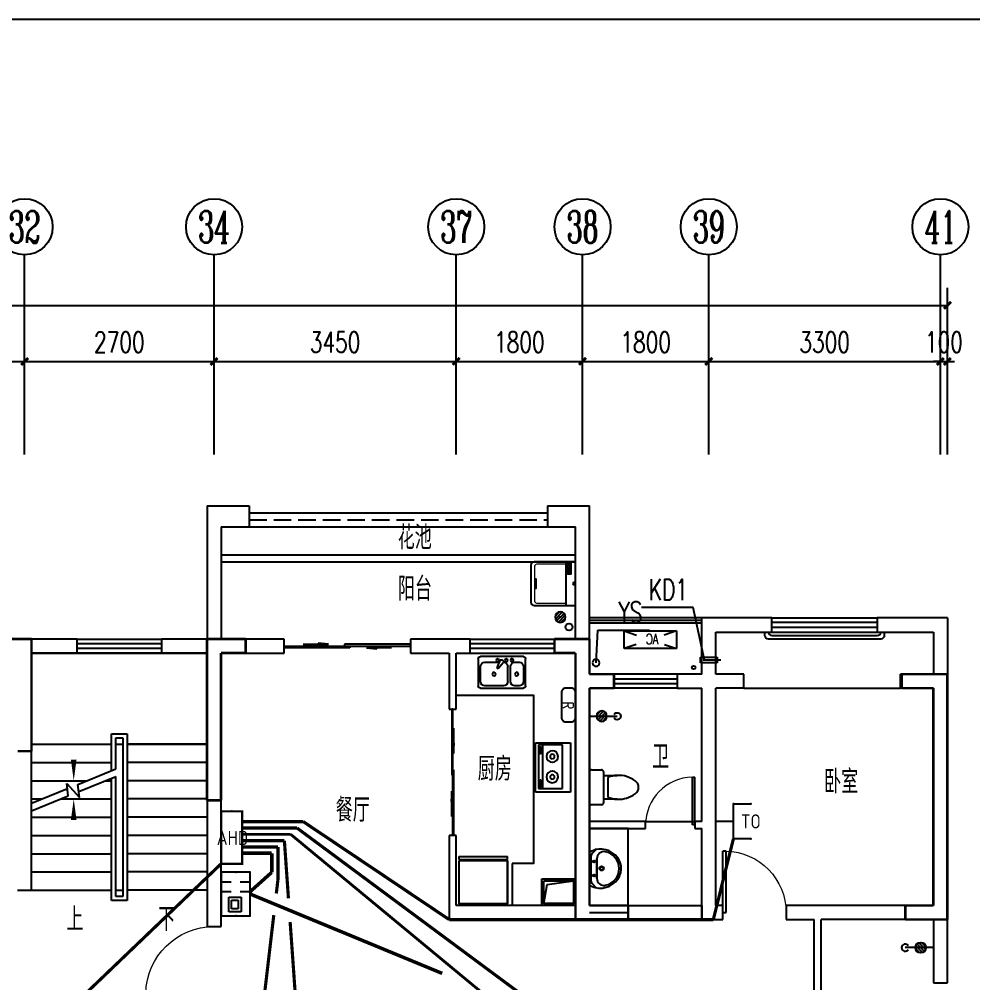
# Model space of a CAD drawing. Extents: x -993182 to -819982, y 169304 to 600104.
# Drawn here: x -850575 to -836988, y 314068 to 327804 of the extents above; entities that cross this region are included whole.
import ezdxf
from ezdxf.enums import TextEntityAlignment as Align

# ---------------------------------------------------------------- set-up
doc = ezdxf.new("R2010")
doc.units = 0
doc.header["$LTSCALE"] = 1000
doc.header["$MEASUREMENT"] = 0
doc.linetypes.add('DASH', pattern=[0.35, 0.25, -0.1])
for name, color, linetype in [('AXIS', 3, 'Continuous'), ('AXIS_TEXT', 7, 'Continuous'), ('DIM_LEAD', 3, 'Continuous'), ('DIM_SYMB', 3, 'Continuous'), ('EQUIP-安防', 3, 'Continuous'), ('EQUIP-通讯', 3, 'Continuous'), ('kan', 146, 'Continuous'), ('KTIAO', 124, 'Continuous'), ('PUB_TEXT', 7, 'Continuous'), ('STAIR', 2, 'Continuous'), ('VPIPE-污水', 2, 'Continuous'), ('WALL', 4, 'Continuous'), ('WINDOW', 2, 'Continuous'), ('WIRE-信号', 4, 'TG_S'), ('WIRE-综合布线', 5, 'TG_GCS'), ('WIRE-网络', 6, 'TG_TD'), ('WIRE-通讯', 4, 'TG_TP'), ('冷凝水管', 6, 'Continuous'), ('家具', 187, 'Continuous'), ('栏杆', 169, 'Continuous'), ('空调、空调洞', 66, 'Continuous'), ('表格', 157, 'Continuous'), ('面层', 215, 'Continuous')]:
    doc.layers.add(name, color=color, linetype=linetype)
doc.layers.add('RENDERING', color=125, linetype='Continuous', lineweight=13)
doc.layers.add('洁、厨具', color=8, linetype='Continuous', lineweight=9)
doc.styles.add('_ROMANC', font='romanc__.ttf', dxfattribs={"width": 0.700005})
doc.styles.add('_SIMPLEX', font='SIMPLEX.shx', dxfattribs={"width": 0.75})
doc.styles.add('_TCH_AXIS', font='COMPLEX', dxfattribs={"bigfont": 'GBCBIG'})
doc.styles.add('_TCH_DIM', font='SIMPLEX', dxfattribs={"bigfont": 'GBCBIG'})
doc.styles.add('_TCH_DIM_T3', font='SIMPLEX', dxfattribs={"width": 0.705882, "bigfont": 'GBCBIG'})
doc.styles.add('_TEL_ATTDEF', font='GBENOR', dxfattribs={"width": 0.8, "height": 3, "bigfont": 'GBCBIG'})
doc.styles.add('_TEL_DIM', font='ICED', dxfattribs={"width": 0.8, "height": 3.5, "bigfont": 'BZHZ'})
doc.styles.add('COMPLEX', font='COMPLEX')
doc.styles.add('DIM_FONT', font='simplex_.ttf', dxfattribs={"width": 0.7, "bigfont": 'GBCBIG'})
doc.styles.get("Standard").update_dxf_attribs({"font": 'gbenor.shx', "bigfont": 'gbcbig.shx'})
doc.styles.add('TG_LINETYPE', font='ICED', dxfattribs={"width": 0.8, "height": 2, "bigfont": 'BZHZ'})
doc.linetypes.add('TG_GCS', pattern='A,1,-0.6,["GCS",TG_LINETYPE,S=0.1,R=0,X=-0.52,Y=-0.1],0', length=1.6)
doc.linetypes.add('TG_S', pattern='A,1,-0.3,["S",TG_LINETYPE,S=0.1,R=0,X=-0.23,Y=-0.1],0', length=1.3)
doc.linetypes.add('TG_TD', pattern='A,1,-0.45,["TD",TG_LINETYPE,S=0.1,R=0,X=-0.38,Y=-0.1],0', length=1.45)
doc.linetypes.add('TG_TD+TV', pattern='A,1,-0.9,["TD+TV",TG_LINETYPE,S=0.1,R=0,X=-0.82,Y=-0.1],0', length=1.9)
doc.linetypes.add('TG_TP', pattern='A,1,-0.45,["TP",TG_LINETYPE,S=0.1,R=0,X=-0.38,Y=-0.1],0', length=1.45)
doc.linetypes.add('TG_WS', pattern='A,1,-0.45,["WS",TG_LINETYPE,S=0.1,R=0,X=-0.38,Y=-0.1],0', length=1.45)
doc.dimstyles.new('_TCH_ARCH&&100', dxfattribs={"dimtxt": 297.5, "dimasz": 100, "dimexe": 250, "dimexo": 300, "dimgap": 126.25, "dimtad": 1, "dimdec": 0, "dimzin": 0, "dimdsep": 46, "dimtxsty": '_TCH_DIM_T3', "dimblk": 'ARCHTICK', "dimcen": 0.09, "dimclrt": 7, "dimazin": 2, "dimtfac": 1, "dimtdec": 0, "dimtix": 1, "dimtmove": 2, "dimatfit": 3, "dimfxl": 0, "dimtolj": 1, "dimtzin": 0, "dimarcsym": 0})

# ---------------------------------------------------------------- blocks, each defined once
blk = doc.blocks.new('ASDGFSDFGGDF')
at = {"layer": '家具'}
for p, q in [((695, -609), (695, 0)), ((695, -609), (695, 0)), ((0, -670), (0, -629)), ((0, -629), (28, -629)), ((0, -670), (695, -670)), ((28, -629), (28, -609)), ((695, -609), (666, -609)), ((666, -609), (666, -629)), ((666, -629), (695, -629)), ((695, -629), (695, -670))]:
    blk.add_line(p, q, dxfattribs=at)
for points in [[(0, -609), (0, 0), (695, 0), (695, -609)], [(666, -609), (28, -609), (28, -629), (666, -629)]]:
    blk.add_lwpolyline(points, close=True, dxfattribs=at)
blk = doc.blocks.new('sdfdsfgf')
at = {"layer": '家具'}
for points in [[(1414289, 21341), (1413809, 21341), (1413809, 20961), (1414289, 20961), (1414289, 21341)], [(1414259, 20991), (1414211, 21259), (1413839, 21311)]]:
    blk.add_lwpolyline(points, dxfattribs=at)
blk.add_lwpolyline([(1414259, 21311), (1413839, 21311), (1413839, 20991), (1414259, 20991)], close=True, dxfattribs=at)
blk = doc.blocks.new('A$C685A49D5')
at = {"layer": '家具'}
for p, q in [((0, 31), (0, 419)), ((31, 450), (644, 450)), ((675, 419), (675, 31)), ((31, 307), (31, 92)), ((153, 368), (92, 368)), ((215, 92), (215, 307)), ((256, 307), (256, 92)), ((390, 277), (320, 363)), ((340, 402), (325, 393)), ((369, 391), (408, 287)), ((583, 368), (377, 368)), ((408, 287), (390, 277)), ((644, 92), (644, 307)), ((644, 0), (31, 0)), ((92, 31), (153, 31)), ((317, 31), (583, 31))]:
    blk.add_line(p, q, dxfattribs=at)
for centre, radius in [((194, 399), 20.5), ((276, 399), 20.5), ((399, 399), 20.5), ((128, 199), 25.6), ((450, 199), 25.6)]:
    blk.add_circle(centre, radius, dxfattribs=at)
for centre, radius, start, end in [((31, 419), 30.7, 90, 180), ((644, 419), 30.7, 0, 90), ((92, 307), 61.4, 90, 180), ((153, 307), 61.4, 0, 90), ((317, 307), 61.4, 90, 180), ((335, 376), 20.5, 120, 219.4623), ((350, 384), 20.5, 20.5377, 120), ((583, 307), 61.4, 0, 90), ((31, 31), 30.7, 180, 270), ((92, 92), 61.4, 180, 270), ((153, 92), 61.4, 270, 0), ((317, 92), 61.4, 180, 270), ((583, 92), 61.4, 270, 0), ((644, 31), 30.7, 270, 0)]:
    blk.add_arc(centre, radius, start, end, dxfattribs=at)
at = {"layer": '家具', "style": 'DIM_FONT', "width": 0.8, "flags": 9}
for tag in ['YSIZE', 'XSIZE']:
    blk.add_attdef(tag, (338, 450), '', height=0.5, rotation=270, dxfattribs=at)
blk = doc.blocks.new('$plan$00001601')
at = {"layer": '家具'}
for p, q in [((-350, 16), (350, 16)), ((-350, -484), (-350, 16)), ((350, 16), (350, -484)), ((-323, -98), (-323, -440)), ((299, -98), (-323, -98)), ((299, -440), (299, -98)), ((-323, -384), (299, -384)), ((-291, -407), (-291, -418)), ((-199, -408), (-199, -418)), ((182, -407), (182, -418)), ((274, -408), (274, -418)), ((350, -484), (-350, -484)), ((-323, -440), (299, -440)), ((-216, -416), (-280, -416)), ((-280, -416), (-280, -433)), ((-280, -433), (-216, -433)), ((-216, -433), (-216, -416)), ((193, -416), (193, -433)), ((257, -416), (193, -416)), ((193, -433), (257, -433)), ((257, -433), (257, -416))]:
    blk.add_line(p, q, dxfattribs=at)
for points in [[(-199, -408, 0.259034), (-201, -404, 0.076276), (-213, -399, 0.036515), (-226, -397, 0.026615), (-245, -396, 0.026615), (-264, -397, 0.036515), (-277, -399, 0.076276), (-289, -404, 0.259034), (-291, -408, 0.078462), (-291, -409, 0.056762)], [(-199, -418, 0.259034), (-201, -415, 0.076276), (-213, -410, 0.036515), (-226, -407, 0.026615), (-245, -406, 0.026615), (-264, -407, 0.036515), (-277, -410, 0.076276), (-289, -415, 0.259034), (-291, -418, 0.259034), (-289, -422, 0.056762), (-280, -426, 0.036515)], [(274, -408, 0.259034), (272, -404, 0.076276), (260, -399, 0.036515), (247, -397, 0.026615), (228, -396, 0.026615), (209, -397, 0.036515), (196, -399, 0.076276), (184, -404, 0.259034), (182, -408, 0.078462), (182, -409, 0.056762)], [(274, -418, 0.259034), (272, -415, 0.076276), (260, -410, 0.036515), (247, -407, 0.026615), (228, -406, 0.026615), (209, -407, 0.036515), (196, -410, 0.076276), (184, -415, 0.259034), (182, -418, 0.259034), (184, -422, 0.056762), (193, -426, 0.036515)], [(-216, -427, 0.008736), (-213, -427, 0.076276), (-201, -422, 0.259034), (-199, -418, 0.259034)], [(257, -427, 0.008736), (260, -427, 0.076276), (272, -422, 0.259034), (274, -418, 0.259034)]]:
    blk.add_lwpolyline(points, format="xyb", dxfattribs=at)
for centre, radius, start, end in [((-158, -243), 82.5, 0.964, 0), ((-158, -243), 31.6, 0.6532, 0), ((134, -243), 82.5, 180, 179.036), ((134, -243), 31.6, 180, 179.3468)]:
    blk.add_arc(centre, radius, start, end, dxfattribs=at)
blk = doc.blocks.new('A$C3451006C')
blk.add_lwpolyline([(-50, 330), (-50, -30, 0.414214), (10, -90), (90, -90, 0.414214), (150, -30), (150, 330, 0.414214), (90, 390), (10, 390, 0.414214)], format="xyb", close=True)
at = {"style": '_SIMPLEX', "width": 0.8}
blk.add_text('R', height=150, rotation=270, dxfattribs=at).set_placement((-32, 144), align=Align.CENTER)
blk = doc.blocks.new('90304092557924')
at = {"layer": 'KTIAO'}
for p, q in [((-375, 125), (-198, 66)), ((-375, 125), (-375, -125)), ((375, 125), (-375, 125)), ((375, 125), (198, 66)), ((375, -125), (375, 125)), ((-203, -68), (-375, -125)), ((-375, -125), (375, -125)), ((200, -67), (375, -125))]:
    blk.add_line(p, q, dxfattribs=at)
at = {"layer": 'KTIAO', "style": '_ROMANC', "width": 0.7}
blk.add_text('AC', height=148.6, dxfattribs=at).set_placement((-113, -66))
at = {"layer": 'KTIAO', "style": 'DIM_FONT', "oblique": 0, "width": 0.6, "flags": 9}
for tag in ['XSIZE', 'YSIZE']:
    blk.add_attdef(tag, (-375, -125), '', height=0.5, dxfattribs=at)
blk = doc.blocks.new('M_E6')
for p, q in [((-240, 0), (-270, -79)), ((240, 0), (-240, 0)), ((-237, 0), (239, 0)), ((240, 0), (270, -79)), ((-213, -36), (-271, -91)), ((-179, -23), (181, -23)), ((141, -105), (-141, -105)), ((-141, -105), (141, -105)), ((217, -37), (274, -95))]:
    blk.add_line(p, q)
for centre, radius in [((-99, -65), 16.3), ((101, -65), 16.3), ((2, -172), 31.6), ((2, -172), 23)]:
    blk.add_circle(centre, radius)
for centre, radius, start, end in [((28, -152), 307, 166.1751, 244.7296), ((-141, -205), 100, 90, 190.5602), ((-179, -73), 50, 90, 133.181), ((-28, -152), 307, 297.0639, 13.8249), ((141, -205), 100, 349.4398, 90), ((181, -73), 50, 44.5607, 90), ((0, -179), 243, 190.5602, 349.4398), ((0, -201), 250, 245.8071, 296.4628), ((28, -152), 307, 266.589, 266.5936)]:
    blk.add_arc(centre, radius, start, end)
at = {"width": 0.8, "flags": 9}
for tag in ['XSIZE', 'YSIZE']:
    blk.add_attdef(tag, (0, 0), '', height=0.5, dxfattribs=at)
blk = doc.blocks.new('1')
for p, q in [((-550, -239), (-550, 201)), ((-520, 231), (-380, 231)), ((-350, 201), (-350, 151)), ((-350, 151), (-350, -189)), ((-350, 151), (-154, 151)), ((-289, 121), (-289, -159)), ((-380, -269), (-520, -269)), ((-154, -189), (-350, -189)), ((-350, -189), (-350, -239))]:
    blk.add_line(p, q)
for centre, radius, start, end in [((-520, 201), 30, 90, 180), ((-380, 201), 30, 360, 90), ((-137, -247), 398, 92.544, 112.5495), ((-137, -247), 398, 53.3619, 92.544), ((40, -19), 110, 303.4509, 56.5491), ((-137, 208), 398, 267.456, 306.6381), ((-520, -239), 30, 180, 270), ((-380, -239), 30, 270, 360), ((-137, 208), 398, 247.4505, 267.456)]:
    blk.add_arc(centre, radius, start, end)
blk = doc.blocks.new('$plan$00001623')
at = {"layer": '家具', "linetype": 'Continuous'}
blk.add_line((-341, -145), (342, -145), dxfattribs=at)
at = {"layer": '家具'}
blk.add_lwpolyline([(295, -706), (-295, -706, -0.414214), (-345, -656), (-345, 0), (345, 0), (345, -656, -0.414214)], format="xyb", close=True, dxfattribs=at)
at = {"layer": '家具', "lineweight": 13}
blk.add_lwpolyline([(307, -145), (307, -611, -0.414214), (267, -651), (-267, -651, -0.414214), (-307, -611), (-307, -145)], format="xyb", dxfattribs=at)
at = {"layer": '家具'}
for points in [[(323, -72), (152, -72), (152, -120), (323, -120)], [(163, -86), (177, -86), (177, -99), (163, -99)], [(189, -86), (202, -86), (202, -99), (189, -99)], [(213, -86), (227, -86), (227, -99), (213, -99)], [(239, -86), (253, -86), (253, -99), (239, -99)], [(281, -110), (309, -110), (309, -80), (281, -80)]]:
    blk.add_lwpolyline(points, close=True, dxfattribs=at)
blk.add_lwpolyline([(-71, -651), (-71, -623), (0, -623), (71, -623), (71, -651)], dxfattribs=at)
blk.add_circle((0, -25), 16, dxfattribs=at)
blk = doc.blocks.new('$lvtry$00000168')
at = {"color": 0}
blk.add_line((0, 0), (0, -395), dxfattribs=at)
blk.add_arc((0, -395), 50, 121.0332, 58.9668, dxfattribs=at)
for p in [(0, 0), (0, -223)]:
    blk.add_point(p, dxfattribs=at)
blk = doc.blocks.new('$lvtry$00000171')
for p, q in [((-74, 11), (-11, 74)), ((-70, -27), (27, 70)), ((-53, -53), (53, 53)), ((-27, -70), (70, 27)), ((11, -74), (74, -11))]:
    blk.add_line(p, q)
blk.add_circle((0, 0), 75)
blk.add_point((0, 0))
blk = doc.blocks.new('A$C6BE329BC')
at = {"layer": '家具'}
blk.add_blockref('$lvtry$00000168', (75, 445), dxfattribs=at)
at = {"layer": '家具', "rotation": 180}
blk.add_blockref('$lvtry$00000171', (75, 271), dxfattribs=at)
blk = doc.blocks.new('TRHH')
at = {"color": 6}
for centre in [(-249202, -461390), (-233616, -461390), (-252617, -471151), (-230201, -471151), (-244307, -473179), (-238511, -473179)]:
    blk.add_circle(centre, 50, dxfattribs=at)
blk = doc.blocks.new('q4')
at = {"color": 3, "const_width": 35}
for points in [[(-494460, -491095), (-492260, -491095)], [(-492260, -492695), (-492260, -491095)], [(-489760, -493395), (-489760, -491095)], [(-489760, -491095), (-489210, -491095)], [(-489210, -491095), (-489210, -491295)], [(-484810, -491095), (-484310, -491095)], [(-484810, -491295), (-484810, -491095)], [(-484310, -491595), (-484310, -491095)], [(-489560, -493395), (-489560, -491295)], [(-489560, -491295), (-489210, -491295)], [(-484810, -491295), (-484510, -491295)], [(-484510, -491795), (-484510, -491295)], [(-484310, -491595), (-483960, -491595)], [(-483960, -491595), (-483960, -491795)], [(-479860, -491595), (-479210, -491595)], [(-479860, -491795), (-479860, -491595)], [(-479210, -495095), (-479210, -491595)], [(-484510, -495095), (-484510, -491795)], [(-484310, -494895), (-484310, -491795)], [(-484310, -491795), (-483960, -491795)], [(-479860, -491795), (-479410, -491795)], [(-479410, -494895), (-479410, -491795)], [(-492260, -492695), (-492460, -492695)], [(-489560, -493395), (-489760, -493395)], [(-484310, -494895), (-483760, -494895)], [(-483760, -494895), (-483760, -495095)], [(-479810, -494895), (-479410, -494895)], [(-479810, -495095), (-479810, -494895)], [(-484510, -495095), (-483760, -495095)], [(-479810, -495095), (-479210, -495095)]]:
    blk.add_lwpolyline(points, dxfattribs=at)
blk = doc.blocks.new('A$C06D6341B')
at = {"layer": '空调、空调洞', "linetype": 'DASH'}
for p, q in [((80, 290), (0, 290)), ((0, 290), (0, 50)), ((40, 0), (40, 340)), ((80, 50), (80, 290)), ((0, 50), (80, 50))]:
    blk.add_line(p, q, dxfattribs=at)
blk = doc.blocks.new('kt')
at = {"layer": 'DIM_LEAD'}
for p, q in [((-393367, -787455), (-394104, -787455)), ((-393207, -788204), (-393367, -787455)), ((-393207, -788204), (-393367, -787455)), ((-393207, -788204), (-393367, -787455)), ((-393207, -788204), (-393367, -787455)), ((-393207, -788204), (-393367, -787455))]:
    blk.add_line(p, q, dxfattribs=at)
at = {"layer": 'VPIPE-污水'}
blk.add_circle((-395136, -787733, -76424), 50, dxfattribs=at)
at = {"layer": '冷凝水管'}
blk.add_circle((-393360, -788311, -76424), 25, dxfattribs=at)
at = {"layer": '家具', "yscale": -1, "rotation": 90.00000000000001}
blk.add_blockref('$lvtry$00000171', (-395260, -787592, -76424), dxfattribs=at)
at = {"layer": '空调、空调洞', "xscale": -1, "rotation": 90}
blk.add_blockref('A$C06D6341B', (-392974, -788164, -76424), dxfattribs=at)
at = {"layer": 'DIM_LEAD', "color": 7, "style": '_TCH_DIM', "width": 0.705882}
blk.add_text('KD1', height=297.5, dxfattribs=at).set_placement((-393999, -787350))
blk = doc.blocks.new('trh')
at = {"layer": 'DIM_LEAD'}
for p, q in [((-203516, -461390), (-203492, -460925)), ((-203492, -460925), (-202753, -460925))]:
    blk.add_line(p, q, dxfattribs=at)
at = {"layer": 'DIM_LEAD', "color": 7, "style": '_TCH_DIM', "width": 0.705882}
blk.add_text('YS', height=297.5, dxfattribs=at).set_placement((-203198, -460820))
blk = doc.blocks.new('$DorLib2D$00000131')
at = {"color": 0, "linetype": 'Continuous'}
for p, q in [((0.15, 0.125), (0.2319, 0.1973)), ((0.2319, 0.1973), (0.2319, 0.125)), ((-0.5, 0.125), (-0.5, 0)), ((0.0192, 0.125), (-0.5, 0.125)), ((0.0192, 0), (0.0192, 0.125)), ((0.35, 0.125), (0.15, 0.125)), ((-0.5, 0), (0.0192, 0)), ((-0.024, 0), (0.5, 0)), ((-0.024, -0.125), (-0.024, 0)), ((0.5, 0), (0.5, -0.125)), ((-0.35, -0.125), (-0.15, -0.125)), ((-0.2319, -0.1973), (-0.2319, -0.125)), ((-0.15, -0.125), (-0.2319, -0.1973)), ((0.5, -0.125), (-0.024, -0.125))]:
    blk.add_line(p, q, dxfattribs=at)
blk = doc.blocks.new('$WINLIB2D$00000001')
at = {"color": 0}
for points in [[(-0.5, 0.5), (-0.5, -0.5)], [(-0.5, 0.5), (0.5, 0.5)], [(0.5, -0.5), (0.5, 0.5)], [(0.5, 0.1667), (-0.5, 0.1667)], [(0.5, -0.1667), (-0.5, -0.1667)], [(-0.5, -0.5), (0.5, -0.5)]]:
    blk.add_lwpolyline(points, dxfattribs=at)
blk = doc.blocks.new('$DorLib2D$00000001')
for p, q in [((0.45, 0.975), (0.5, 0.975)), ((0.45, 0), (0.45, 0.975)), ((0.5, 0), (0.5, 0.975)), ((0.5, 0), (0.45, 0))]:
    blk.add_line(p, q)
at = {"lineweight": 13}
blk.add_arc((0.475, 0), 0.975, 91.4693, 180, dxfattribs=at)
blk = doc.blocks.new('_AXISO')
blk.add_circle((0, 0), 0.5)
at = {"layer": 'AXIS_TEXT', "style": 'COMPLEX', "width": 1.041667}
blk.add_attdef('A', text='', height=0.56, dxfattribs=at).set_placement((-0.25, -0.28), (0.25, -0.28), align=Align.FIT)
blk = doc.blocks.new('_ArchTick')
at = {"color": 0, "linetype": 'ByBlock', "const_width": 0.4}
blk.add_lwpolyline([(-0.5, -0.5), (0.5, 0.5)], dxfattribs=at)
blk = doc.blocks.new('*D428')
at = {"layer": 'AXIS', "color": 0, "lineweight": -2}
for p, q in [((-254209, -422720), (-254209, -420344)), ((-198509, -422720), (-198509, -420344)), ((-254209, -420594), (-198509, -420594))]:
    blk.add_line(p, q, dxfattribs=at)
at = {"layer": 'Defpoints', "color": 0}
for p in [(-198509, -420594), (-254209, -423020), (-198509, -423020)]:
    blk.add_point(p, dxfattribs=at)
at = {"layer": 'AXIS', "color": 0, "lineweight": -2, "xscale": 100, "yscale": 100, "zscale": 100, "rotation": 180}
blk.add_blockref('_ArchTick', (-254209, -420594), dxfattribs=at)
at = {"layer": 'AXIS', "color": 0, "lineweight": -2, "xscale": 100, "yscale": 100, "zscale": 100}
blk.add_blockref('_ArchTick', (-198509, -420594), dxfattribs=at)
at = {"layer": 'AXIS', "color": 7, "insert": (-226359, -420319), "char_height": 297.5, "attachment_point": 5, "style": '_TCH_DIM_T3'}
blk.add_mtext('\\A1;55700', dxfattribs=at)
blk = doc.blocks.new('*D445')
at = {"layer": 'AXIS', "color": 0, "lineweight": -2}
for p, q in [((-213659, -422720), (-213659, -421144)), ((-211659, -422720), (-211659, -421144)), ((-213659, -421394), (-211659, -421394))]:
    blk.add_line(p, q, dxfattribs=at)
at = {"layer": 'Defpoints', "color": 0}
for p in [(-211659, -421394), (-213659, -423020), (-211659, -423020)]:
    blk.add_point(p, dxfattribs=at)
at = {"layer": 'AXIS', "color": 0, "lineweight": -2, "xscale": 100, "yscale": 100, "zscale": 100, "rotation": 180}
blk.add_blockref('_ArchTick', (-213659, -421394), dxfattribs=at)
at = {"layer": 'AXIS', "color": 0, "lineweight": -2, "xscale": 100, "yscale": 100, "zscale": 100}
blk.add_blockref('_ArchTick', (-211659, -421394), dxfattribs=at)
at = {"layer": 'AXIS', "color": 7, "insert": (-212659, -421119), "char_height": 297.5, "attachment_point": 5, "style": '_TCH_DIM_T3'}
blk.add_mtext('\\A1;2000', dxfattribs=at)
blk = doc.blocks.new('*D446')
at = {"layer": 'AXIS', "color": 0, "lineweight": -2}
for p, q in [((-211659, -422720), (-211659, -421144)), ((-208959, -422720), (-208959, -421144)), ((-211659, -421394), (-208959, -421394))]:
    blk.add_line(p, q, dxfattribs=at)
at = {"layer": 'Defpoints', "color": 0}
for p in [(-208959, -421394), (-211659, -423020), (-208959, -423020)]:
    blk.add_point(p, dxfattribs=at)
at = {"layer": 'AXIS', "color": 0, "lineweight": -2, "xscale": 100, "yscale": 100, "zscale": 100, "rotation": 180}
blk.add_blockref('_ArchTick', (-211659, -421394), dxfattribs=at)
at = {"layer": 'AXIS', "color": 0, "lineweight": -2, "xscale": 100, "yscale": 100, "zscale": 100}
blk.add_blockref('_ArchTick', (-208959, -421394), dxfattribs=at)
at = {"layer": 'AXIS', "color": 7, "insert": (-210309, -421119), "char_height": 297.5, "attachment_point": 5, "style": '_TCH_DIM_T3'}
blk.add_mtext('\\A1;2700', dxfattribs=at)
blk = doc.blocks.new('*D447')
at = {"layer": 'AXIS', "color": 0, "lineweight": -2}
for p, q in [((-208959, -422720), (-208959, -421144)), ((-205509, -422720), (-205509, -421144)), ((-208959, -421394), (-205509, -421394))]:
    blk.add_line(p, q, dxfattribs=at)
at = {"layer": 'Defpoints', "color": 0}
for p in [(-205509, -421394), (-208959, -423020), (-205509, -423020)]:
    blk.add_point(p, dxfattribs=at)
at = {"layer": 'AXIS', "color": 0, "lineweight": -2, "xscale": 100, "yscale": 100, "zscale": 100, "rotation": 180}
blk.add_blockref('_ArchTick', (-208959, -421394), dxfattribs=at)
at = {"layer": 'AXIS', "color": 0, "lineweight": -2, "xscale": 100, "yscale": 100, "zscale": 100}
blk.add_blockref('_ArchTick', (-205509, -421394), dxfattribs=at)
at = {"layer": 'AXIS', "color": 7, "insert": (-207234, -421119), "char_height": 297.5, "attachment_point": 5, "style": '_TCH_DIM_T3'}
blk.add_mtext('\\A1;3450', dxfattribs=at)
blk = doc.blocks.new('*D448')
at = {"layer": 'AXIS', "color": 0, "lineweight": -2}
for p, q in [((-205509, -422720), (-205509, -421144)), ((-203709, -422720), (-203709, -421144)), ((-205509, -421394), (-203709, -421394))]:
    blk.add_line(p, q, dxfattribs=at)
at = {"layer": 'Defpoints', "color": 0}
for p in [(-203709, -421394), (-205509, -423020), (-203709, -423020)]:
    blk.add_point(p, dxfattribs=at)
at = {"layer": 'AXIS', "color": 0, "lineweight": -2, "xscale": 100, "yscale": 100, "zscale": 100, "rotation": 180}
blk.add_blockref('_ArchTick', (-205509, -421394), dxfattribs=at)
at = {"layer": 'AXIS', "color": 0, "lineweight": -2, "xscale": 100, "yscale": 100, "zscale": 100}
blk.add_blockref('_ArchTick', (-203709, -421394), dxfattribs=at)
at = {"layer": 'AXIS', "color": 7, "insert": (-204609, -421119), "char_height": 297.5, "attachment_point": 5, "style": '_TCH_DIM_T3'}
blk.add_mtext('\\A1;1800', dxfattribs=at)
blk = doc.blocks.new('*D449')
at = {"layer": 'AXIS', "color": 0, "lineweight": -2}
for p, q in [((-203709, -422720), (-203709, -421144)), ((-201909, -422720), (-201909, -421144)), ((-203709, -421394), (-201909, -421394))]:
    blk.add_line(p, q, dxfattribs=at)
at = {"layer": 'Defpoints', "color": 0}
for p in [(-201909, -421394), (-203709, -423020), (-201909, -423020)]:
    blk.add_point(p, dxfattribs=at)
at = {"layer": 'AXIS', "color": 0, "lineweight": -2, "xscale": 100, "yscale": 100, "zscale": 100, "rotation": 180}
blk.add_blockref('_ArchTick', (-203709, -421394), dxfattribs=at)
at = {"layer": 'AXIS', "color": 0, "lineweight": -2, "xscale": 100, "yscale": 100, "zscale": 100}
blk.add_blockref('_ArchTick', (-201909, -421394), dxfattribs=at)
at = {"layer": 'AXIS', "color": 7, "insert": (-202809, -421119), "char_height": 297.5, "attachment_point": 5, "style": '_TCH_DIM_T3'}
blk.add_mtext('\\A1;1800', dxfattribs=at)
blk = doc.blocks.new('*D450')
at = {"layer": 'AXIS', "color": 0, "lineweight": -2}
for p, q in [((-201909, -422720), (-201909, -421144)), ((-198609, -422720), (-198609, -421144)), ((-201909, -421394), (-198609, -421394))]:
    blk.add_line(p, q, dxfattribs=at)
at = {"layer": 'Defpoints', "color": 0}
for p in [(-198609, -421394), (-201909, -423020), (-198609, -423020)]:
    blk.add_point(p, dxfattribs=at)
at = {"layer": 'AXIS', "color": 0, "lineweight": -2, "xscale": 100, "yscale": 100, "zscale": 100, "rotation": 180}
blk.add_blockref('_ArchTick', (-201909, -421394), dxfattribs=at)
at = {"layer": 'AXIS', "color": 0, "lineweight": -2, "xscale": 100, "yscale": 100, "zscale": 100}
blk.add_blockref('_ArchTick', (-198609, -421394), dxfattribs=at)
at = {"layer": 'AXIS', "color": 7, "insert": (-200259, -421119), "char_height": 297.5, "attachment_point": 5, "style": '_TCH_DIM_T3'}
blk.add_mtext('\\A1;3300', dxfattribs=at)
blk = doc.blocks.new('*D451')
at = {"layer": 'AXIS', "color": 0, "lineweight": -2}
for p, q in [((-198609, -422720), (-198609, -421144)), ((-198509, -422720), (-198509, -421144)), ((-198609, -421394), (-198709, -421394)), ((-198609, -421394), (-198509, -421394)), ((-198509, -421394), (-198409, -421394))]:
    blk.add_line(p, q, dxfattribs=at)
at = {"layer": 'Defpoints', "color": 0}
for p in [(-198509, -421394), (-198609, -423020), (-198509, -423020)]:
    blk.add_point(p, dxfattribs=at)
at = {"layer": 'AXIS', "color": 0, "lineweight": -2, "xscale": 100, "yscale": 100, "zscale": 100}
blk.add_blockref('_ArchTick', (-198609, -421394), dxfattribs=at)
at = {"layer": 'AXIS', "color": 0, "lineweight": -2, "xscale": 100, "yscale": 100, "zscale": 100, "rotation": 180}
blk.add_blockref('_ArchTick', (-198509, -421394), dxfattribs=at)
at = {"layer": 'AXIS', "color": 7, "insert": (-198559, -421119), "char_height": 297.5, "attachment_point": 5, "style": '_TCH_DIM_T3'}
blk.add_mtext('\\A1;100', dxfattribs=at)
blk = doc.blocks.new('$equip$00001847')
for p, q in [((-0.5, 0.499), (-0.5, 0.999)), ((0.5, 0.999), (0.5, 0.499)), ((0.5, 0.499), (-0.5, 0.499)), ((0, 0.5), (0, 0))]:
    blk.add_line(p, q)
for p in [(-0.5, 0.999), (0.5, 0.999), (-0.5, 0.499), (0.5, 0.499), (0, 0)]:
    blk.add_point(p)
at = {"color": 7, "style": '_TEL_DIM'}
blk.add_attdef('$TEXT$', text='', height=0.4, dxfattribs=at).set_placement((0, 0.999), align=Align.MIDDLE_CENTER)
at = {"color": 7, "style": '_TEL_DIM', "flags": 1}
blk.add_attdef('A', text='', height=0.00002, dxfattribs=at).set_placement((0, 0), align=Align.MIDDLE_CENTER)
blk = doc.blocks.new('$equip$00002334')
for p, q in [((-0.75, 0.304), (-0.75, -0.296)), ((0.75, 0.304), (-0.75, 0.304)), ((0.75, -0.296), (0.75, 0.304)), ((-0.75, -0.296), (0.75, -0.296))]:
    blk.add_line(p, q)
at = {"const_width": 0.06}
blk.add_lwpolyline([(-0.75, 0.304), (0.75, 0.304), (0.75, -0.296), (-0.75, -0.296), (-0.75, 0.304), (0.75, 0.304)], dxfattribs=at)
for p in [(0, 0.304), (-0.75, 0.004), (0.75, 0.004), (0, -0.296)]:
    blk.add_point(p)
at = {"color": 7, "style": '_TEL_DIM'}
blk.add_attdef('$TEXT$', text='', height=0.4, dxfattribs=at).set_placement((-0.012, 0.028), align=Align.MIDDLE_CENTER)
at = {"color": 7, "flags": 1}
blk.add_attdef('A', text='', height=0.00002, dxfattribs=at).set_placement((0, 0), align=Align.MIDDLE_CENTER)
blk = doc.blocks.new('$equip$00002625')
at = {"linetype": 'Continuous'}
for p, q in [((-0.625, -0.415), (-0.625, 0.415)), ((-0.625, 0.415), (0.625, 0.415)), ((0.071, 0.129), (0.071, 0.415)), ((0.35, 0.129), (0.35, 0.415)), ((0.625, 0.415), (0.625, -0.415)), ((0.071, -0.415), (0.071, -0.129)), ((0.35, -0.415), (0.35, -0.129)), ((0.625, -0.415), (-0.625, -0.415))]:
    blk.add_line(p, q, dxfattribs=at)
for p, q in [((-0.092, 0.153), (-0.504, 0.153)), ((-0.504, 0.153), (-0.504, -0.199)), ((-0.172, 0.073), (-0.424, 0.073)), ((-0.424, 0.073), (-0.424, -0.119)), ((-0.172, -0.119), (-0.172, 0.073)), ((-0.092, -0.199), (-0.092, 0.153)), ((-0.504, -0.199), (-0.092, -0.199)), ((-0.424, -0.119), (-0.172, -0.119))]:
    blk.add_line(p, q)
at = {"const_width": 0.04}
blk.add_lwpolyline([(-0.625, 0.415), (0.625, 0.415), (0.625, -0.415), (-0.625, -0.415), (-0.625, 0.415), (0.625, 0.415)], dxfattribs=at)
for p in [(0, 0.415), (-0.625, 0), (0.625, 0), (0, -0.415)]:
    blk.add_point(p)
at = {"color": 7, "style": '_TEL_DIM', "flags": 1}
blk.add_attdef('A', text='', height=0.000025, dxfattribs=at).set_placement((0, 0), align=Align.MIDDLE_CENTER)
blk = doc.blocks.new('5#、7#楼参照')
at = {"layer": 'AXIS'}
for p, q in [((-211658.8, -422074.7), (-211658.8, -419874.4)), ((-208958.8, -422074.7), (-208958.8, -419874.4)), ((-205508.8, -422074.7), (-205508.8, -419874.4)), ((-203708.8, -422074.7), (-203708.8, -419874.4)), ((-201908.8, -422074.7), (-201908.8, -419874.4)), ((-198608.8, -422074.7), (-198608.8, -419874.4))]:
    blk.add_line(p, q, dxfattribs=at)
at = {"layer": 'DIM_SYMB'}
for points in [[(-209658.8, -429060.9, 0, 0, 0), (-209658.8, -426200.9, 0, 0, 0), (-210958.8, -426200.9, 0, 0, 0), (-210958.8, -427370.9, 0, 80, 0), (-210958.8, -427070.9, 0, 0, 0)], [(-210958.8, -429060.9, 0, 0, 0), (-210958.8, -427630.9, 0, 80, 0), (-210958.8, -427930.9, 0, 0, 0)]]:
    blk.add_lwpolyline(points, format="xyseb", dxfattribs=at)
at = {"layer": 'kan'}
for p, q in [((-208458.8, -423550.9), (-204208.8, -423550.9)), ((-208458.8, -423750.9), (-204208.8, -423750.9))]:
    blk.add_line(p, q, dxfattribs=at)
at = {"layer": 'kan', "linetype": 'DASH'}
blk.add_line((-208458.8, -423650.9), (-204208.8, -423650.9), dxfattribs=at)
at = {"layer": 'kan', "color": 124}
for p, q in [((-208858.8, -424150.9), (-203808.8, -424150.9)), ((-208858.8, -424250.9), (-203808.8, -424250.9))]:
    blk.add_line(p, q, dxfattribs=at)
at = {"layer": 'kan'}
blk.add_lwpolyline([(-202008.8, -425050.9), (-203608.8, -425050.9)], dxfattribs=at)
at = {"layer": 'STAIR'}
for p, q in [((-209058.8, -425550.9), (-211558.8, -425550.9)), ((-211558.8, -425550.9), (-211558.8, -426850.9)), ((-209058.8, -426850.9), (-209058.8, -425550.9)), ((-210418.8, -427227.9), (-210418.8, -426700.9)), ((-210418.8, -426700.9), (-210198.8, -426700.9)), ((-210198.8, -426700.9), (-210198.8, -429080.9)), ((-211558.8, -427690.2), (-211558.8, -426850.9)), ((-211558.8, -426850.9), (-210418.8, -426850.9)), ((-211558.8, -426850.9), (-210418.8, -426850.9)), ((-210358.8, -427203.6), (-210358.8, -426760.9)), ((-210358.8, -426760.9), (-210258.8, -426760.9)), ((-210358.8, -427203.6), (-210358.8, -426850.9)), ((-210358.8, -426850.9), (-210258.8, -426850.9)), ((-210258.8, -426760.9), (-210258.8, -429020.9)), ((-210258.8, -426850.9), (-210258.8, -428930.9)), ((-209058.8, -426850.9), (-210198.8, -426850.9)), ((-210198.8, -426850.9), (-209058.8, -426850.9)), ((-209058.8, -426850.9), (-209058.8, -428930.9)), ((-211558.8, -427110.9), (-210418.8, -427110.9)), ((-209058.8, -427110.9), (-210198.8, -427110.9)), ((-210900.4, -427423.2), (-210358.8, -427203.6)), ((-211558.8, -427370.9), (-210771.3, -427370.9)), ((-211035.7, -427586), (-211057.6, -427408.9)), ((-211057.6, -427408.9), (-210877.4, -427608.6)), ((-210877.4, -427608.6), (-210900.4, -427423.2)), ((-210887.7, -427526), (-210358.8, -427311.5)), ((-210505.1, -427370.9), (-210418.8, -427370.9)), ((-210418.8, -429080.9), (-210418.8, -427335.9)), ((-210358.8, -428930.9), (-210358.8, -427311.5)), ((-210358.8, -429020.9), (-210358.8, -427311.5)), ((-209058.8, -427370.9), (-210198.8, -427370.9)), ((-211558.8, -427690.2), (-211048.4, -427483.3)), ((-211558.8, -427798.1), (-211035.7, -427586)), ((-211558.8, -427630.9), (-211412.5, -427630.9)), ((-211146.3, -427630.9), (-210418.8, -427630.9)), ((-209058.8, -427630.9), (-210198.8, -427630.9)), ((-211558.8, -428930.9), (-211558.8, -427798.1)), ((-211558.8, -427890.9), (-210418.8, -427890.9)), ((-209058.8, -427890.9), (-210198.8, -427890.9)), ((-211558.8, -428150.9), (-210418.8, -428150.9)), ((-209058.8, -428150.9), (-210198.8, -428150.9)), ((-211558.8, -428410.9), (-210418.8, -428410.9)), ((-209058.8, -428410.9), (-210198.8, -428410.9)), ((-211558.8, -428670.9), (-210418.8, -428670.9)), ((-209058.8, -428670.9), (-210198.8, -428670.9)), ((-211558.8, -428930.9), (-210418.8, -428930.9)), ((-210358.8, -428930.9), (-210258.8, -428930.9)), ((-209058.8, -428930.9), (-210198.8, -428930.9)), ((-210198.8, -429080.9), (-210418.8, -429080.9)), ((-210258.8, -429020.9), (-210358.8, -429020.9))]:
    blk.add_line(p, q, dxfattribs=at)
at = {"layer": 'WALL'}
for p, q in [((-209058.8, -423450.9), (-209058.8, -425350.9)), ((-209058.8, -423450.9), (-208458.8, -423450.9)), ((-208458.8, -423450.9), (-208458.8, -423750.9)), ((-204208.8, -423450.9), (-203608.8, -423450.9)), ((-204208.8, -423450.9), (-204208.8, -423750.9)), ((-203608.8, -425450.9), (-203608.8, -423450.9)), ((-208858.8, -423750.9), (-208858.8, -425350.9)), ((-208858.8, -423750.9), (-208458.8, -423750.9)), ((-204208.8, -423750.9), (-203808.8, -423750.9)), ((-203808.8, -425350.9), (-203808.8, -423750.9)), ((-201008.8, -425050.9), (-202008.8, -425050.9)), ((-202008.8, -425850.9), (-202008.8, -425050.9)), ((-201008.8, -425250.9), (-201008.8, -425050.9)), ((-198508.8, -425050.9), (-199508.8, -425050.9)), ((-199508.8, -425050.9), (-199508.8, -425250.9)), ((-198508.8, -425050.9), (-198508.8, -425950.9)), ((-211658.8, -425350.9), (-213558.8, -425350.9)), ((-210908.8, -425350.9), (-211658.8, -425350.9)), ((-210908.8, -425550.9), (-210908.8, -425350.9)), ((-209058.8, -425350.9), (-209708.8, -425350.9)), ((-209708.8, -425350.9), (-209708.8, -425550.9)), ((-207958.8, -425350.9), (-208858.8, -425350.9)), ((-207958.8, -425550.9), (-207958.8, -425350.9)), ((-205508.8, -425350.9), (-206158.8, -425350.9)), ((-206158.8, -425350.9), (-206158.8, -425550.9)), ((-205309, -425350.9), (-205508.8, -425350.9)), ((-205309, -425550.9), (-205309, -425350.9)), ((-203808.8, -425350.9), (-204109, -425350.9)), ((-204109, -425350.9), (-204109, -425550.9)), ((-201808.8, -425250.9), (-201008.8, -425250.9)), ((-201808.8, -425850.9), (-201808.8, -425250.9)), ((-199508.8, -425250.9), (-198708.8, -425250.9)), ((-198708.8, -425250.9), (-198708.8, -425850.9)), ((-203608.8, -425450.9), (-203608.8, -425850.9)), ((-211558.8, -428250.9), (-211558.8, -425550.9)), ((-211558.8, -425550.9), (-210908.8, -425550.9)), ((-209708.8, -425550.9), (-209058.8, -425550.9)), ((-209058.8, -425550.9), (-209058.8, -429450.9)), ((-208858.8, -429450.9), (-208858.8, -425550.9)), ((-208858.8, -425550.9), (-207958.8, -425550.9)), ((-206158.8, -425550.9), (-205608.8, -425550.9)), ((-205608.8, -425550.9), (-205608.8, -426350.9)), ((-205508.8, -426350.9), (-205508.8, -425550.9)), ((-205508.8, -425550.9), (-205309, -425550.9)), ((-204109, -425550.9), (-203808.8, -425550.9)), ((-203808.8, -425550.9), (-203808.8, -425950.9)), ((-203258.8, -425850.9), (-203608.8, -425850.9)), ((-203258.8, -426050.9), (-203258.8, -425850.9)), ((-202008.8, -425850.9), (-202358.8, -425850.9)), ((-202358.8, -425850.9), (-202358.8, -426050.9)), ((-201407.8, -425850.9), (-201808.8, -425850.9)), ((-201407.8, -426050.9), (-201407.8, -425850.9)), ((-198708.8, -425850.9), (-199177.8, -425850.9)), ((-199177.8, -426050.9), (-199177.8, -425850.9)), ((-203808.8, -425950.9), (-203808.8, -427950.9)), ((-203608.8, -426050.9), (-203258.8, -426050.9)), ((-203608.8, -426050.9), (-203608.8, -427950.9)), ((-202358.8, -426050.9), (-202008.8, -426050.9)), ((-202008.8, -427950.9), (-202008.8, -426050.9)), ((-201407.8, -426050.9), (-201808.8, -426050.9)), ((-201808.8, -427950.9), (-201808.8, -426050.9)), ((-198708.8, -426050.9), (-199177.8, -426050.9)), ((-198708.8, -426050.9), (-198708.8, -429150.9)), ((-198508.8, -425950.9), (-198508.8, -429250.9)), ((-205608.8, -426350.9), (-205508.8, -426350.9)), ((-203808.8, -427950.9), (-203808.8, -429150.9)), ((-202808.8, -427950.9), (-203608.8, -427950.9)), ((-202808.8, -428050.9), (-202808.8, -427950.9)), ((-202008.8, -427950.9), (-202108.8, -427950.9)), ((-202108.8, -427950.9), (-202108.8, -428050.9)), ((-201808.8, -429150.9), (-201808.8, -427950.9)), ((-203608.8, -428050.9), (-202808.8, -428050.9)), ((-203608.8, -428050.9), (-203608.8, -429150.9)), ((-202108.8, -428050.9), (-202008.8, -428050.9)), ((-202008.8, -429150.9), (-202008.8, -428050.9)), ((-211558.8, -428930.9), (-211558.8, -428250.9)), ((-205508.8, -428150.9), (-205608.8, -428150.9)), ((-205608.8, -428150.9), (-205608.8, -429350.9)), ((-205508.8, -429150.9), (-205508.8, -428150.9)), ((-211758.8, -428930.9), (-211558.8, -428930.9)), ((-203808.8, -429150.9), (-205508.8, -429150.9)), ((-203058.8, -429150.9), (-203608.8, -429150.9)), ((-203058.8, -429350.9), (-203058.8, -429150.9)), ((-202008.8, -429150.9), (-202008.8, -429350.9)), ((-201708.8, -429150.9), (-201808.8, -429150.9)), ((-201708.8, -429350.9), (-201708.8, -429150.9)), ((-200308.8, -429150.9), (-200808.8, -429150.9)), ((-200808.8, -429150.9), (-200808.8, -429350.9)), ((-198708.8, -429150.9), (-200308.8, -429150.9)), ((-203708.8, -429350.9), (-205608.8, -429350.9)), ((-203708.8, -429350.9), (-203058.8, -429350.9)), ((-202008.8, -429350.9), (-201908.8, -429350.9)), ((-201908.8, -429350.9), (-201708.8, -429350.9)), ((-200808.8, -429350.9), (-200408.8, -429350.9)), ((-200408.8, -430450.9), (-200408.8, -429350.9)), ((-200308.8, -430550.9), (-200308.8, -429350.9)), ((-198708.8, -429350.9), (-200308.8, -429350.9)), ((-198708.8, -429350.9), (-198708.8, -430250.9)), ((-198508.8, -430250.9), (-198508.8, -429250.9)), ((-209058.8, -429450.9), (-208858.8, -429450.9)), ((-198708.8, -430250.9), (-198508.8, -430250.9))]:
    blk.add_line(p, q, dxfattribs=at)
at = {"layer": 'WINDOW'}
for p, q in [((-201407.8, -426050.9), (-199177.8, -426050.9)), ((-202808.8, -427950.9), (-202108.8, -427950.9)), ((-203058.8, -429150.9), (-202008.8, -429150.9))]:
    blk.add_line(p, q, dxfattribs=at)
at = {"layer": 'WINDOW', "linetype": 'DASH'}
for p, q in [((-203058.8, -429150.9), (-203058.8, -429350.9)), ((-202008.8, -429350.9), (-202008.8, -429150.9))]:
    blk.add_line(p, q, dxfattribs=at)
at = {"layer": '家具'}
blk.add_line((-204708.8, -428550.9, 0), (-204708.8, -429150.9, 0), dxfattribs=at)
at = {"layer": '家具', "elevation": 0}
blk.add_lwpolyline([(-205508.8, -426150.9), (-205508.8, -426150.9), (-204408.8, -426150.9), (-204408.8, -426150.9), (-204408.8, -428550.9), (-204408.8, -428550.9), (-204408.8, -428550.9), (-204708.8, -428550.9)], dxfattribs=at)
at = {"layer": '家具'}
blk.add_lwpolyline([(-203608.8, -429250.9), (-203058.8, -429250.9), (-203058.8, -428350.9), (-203058.8, -428050.9), (-203608.8, -428050.9)], dxfattribs=at)
at = {"layer": '栏杆'}
for points in [[(-203608.8, -425080.9), (-202008.8, -425080.9)], [(-203608.8, -425120.9), (-202008.8, -425120.9)]]:
    blk.add_lwpolyline(points, dxfattribs=at)
for points in [[(-199408.8, -425250.9), (-199408.8, -425300.9, -0.4142136), (-199458.8, -425350.9), (-201058.8, -425350.9, -0.4142136), (-201108.8, -425300.9), (-201108.8, -425250.9)], [(-201058.8, -425250.9), (-201058.8, -425250.9, 0.4142136), (-201008.8, -425300.9), (-199508.8, -425300.9, 0.4142136), (-199458.8, -425250.9), (-199458.8, -425250.9)]]:
    blk.add_lwpolyline(points, format="xyb", dxfattribs=at)
at = {"layer": '表格'}
blk.add_lwpolyline([(-262742.7, -416515.5), (-189142.7, -416515.5)], dxfattribs=at)
at = {"color": 6, "xscale": -1}
blk.add_blockref('TRHH', (-452717.6, 35700), dxfattribs=at)
at = {"xscale": -1, "rotation": 90}
blk.add_blockref('A$C6BE329BC', (-203163.8, -426375.9), dxfattribs=at)
at = {"rotation": 270}
blk.add_blockref('A$C6BE329BC', (-199161.1, -429675.9), dxfattribs=at)
at = {"layer": 'AXIS'}
ref = blk.add_blockref('_AXISO', (-211658.8, -419474.4), dxfattribs=dict(at, xscale=800, yscale=800, zscale=800))
ref.add_attrib('A', '32', dxfattribs={"layer": 'AXIS_TEXT', "height": 452.55, "style": '_TCH_AXIS', "width": 0.636364}).set_placement((-211885.1, -419700.7), (-211432.5, -419700.7), align=Align.FIT)
ref = blk.add_blockref('_AXISO', (-208958.8, -419474.4), dxfattribs=dict(at, xscale=800, yscale=800, zscale=800))
ref.add_attrib('A', '34', dxfattribs={"layer": 'AXIS_TEXT', "height": 452.55, "style": '_TCH_AXIS', "width": 0.6}).set_placement((-209185.1, -419700.7), (-208732.5, -419700.7), align=Align.FIT)
ref = blk.add_blockref('_AXISO', (-205508.8, -419474.4), dxfattribs=dict(at, xscale=800, yscale=800, zscale=800))
ref.add_attrib('A', '37', dxfattribs={"layer": 'AXIS_TEXT', "height": 452.55, "style": '_TCH_AXIS', "width": 0.636364}).set_placement((-205735.1, -419700.7), (-205282.5, -419700.7), align=Align.FIT)
ref = blk.add_blockref('_AXISO', (-203708.8, -419474.4), dxfattribs=dict(at, xscale=800, yscale=800, zscale=800))
ref.add_attrib('A', '38', dxfattribs={"layer": 'AXIS_TEXT', "height": 452.55, "style": '_TCH_AXIS', "width": 0.636364}).set_placement((-203935.1, -419700.7), (-203482.5, -419700.7), align=Align.FIT)
ref = blk.add_blockref('_AXISO', (-201908.8, -419474.4), dxfattribs=dict(at, xscale=800, yscale=800, zscale=800))
ref.add_attrib('A', '39', dxfattribs={"layer": 'AXIS_TEXT', "height": 452.55, "style": '_TCH_AXIS', "width": 0.636364}).set_placement((-202135.1, -419700.7), (-201682.5, -419700.7), align=Align.FIT)
ref = blk.add_blockref('_AXISO', (-198608.8, -419474.4), dxfattribs=dict(at, xscale=800, yscale=800, zscale=800))
ref.add_attrib('A', '41', dxfattribs={"layer": 'AXIS_TEXT', "height": 452.55, "style": '_TCH_AXIS', "width": 0.7}).set_placement((-198835.1, -419700.7), (-198382.5, -419700.7), align=Align.FIT)
at = {"layer": 'RENDERING', "xscale": -1}
blk.add_blockref('90304092557924', (-202742.5, -425360.4), dxfattribs=at)
at = {"layer": 'WINDOW'}
for name, p, xscale, yscale, zscale in [('$WINLIB2D$00000001', (-200258.8, -425150.9), 1500, -200, 1500), ('$WINLIB2D$00000001', (-204709, -425450.9), 1200, -200, 1200), ('$DorLib2D$00000001', (-202458.8, -428000.9), 700, 700, 700)]:
    blk.add_blockref(name, p, dxfattribs=dict(at, xscale=xscale, yscale=yscale, zscale=zscale))
for name, p, xscale, yscale, zscale, rotation in [('$WINLIB2D$00000001', (-210308.8, -425450.9), -1200, 200, -1200, 179.9999999034835), ('$DorLib2D$00000131', (-207058.8, -425450.9), -1800, 200, -1800, 180.0000001412787), ('$WINLIB2D$00000001', (-202808.8, -425950.9), 900, -200, 900, 180), ('$DorLib2D$00000131', (-205558.8, -427250.9), 1800, -100, 1800, 90), ('$DorLib2D$00000001', (-201258.8, -429250.9), 900, -900, 900, 180.0000000022345), ('$DorLib2D$00000001', (-208958.8, -429950.9), 1000, -1000, 1000, 270)]:
    blk.add_blockref(name, p, dxfattribs=dict(at, xscale=xscale, yscale=yscale, zscale=zscale, rotation=rotation))
at = {"layer": '家具', "xscale": -1}
for name, p in [('A$C685A49D5', (-204519.3, -426050.2, 0)), ('sdfdsfgf', (1210000.3, -450111.5))]:
    blk.add_blockref(name, p, dxfattribs=at)
at = {"layer": '家具'}
for name, p in [('A$C3451006C', (-203958.8, -426441.5, 0)), ('1', (-203059.3, -427445.6, 0))]:
    blk.add_blockref(name, p, dxfattribs=at)
for name, p, rotation in [('$plan$00001601', (-203896.1, -427183, 0), 270), ('M_E6', (-203608.8, -428623.3), 90.00000000000001)]:
    blk.add_blockref(name, p, dxfattribs=dict(at, rotation=rotation))
at = {"layer": '家具', "xscale": -1, "rotation": 180}
blk.add_blockref('ASDGFSDFGGDF', (-205471.1, -429122.5, 0), dxfattribs=at)
at = {"layer": '洁、厨具', "xscale": -0.9000000001396984, "yscale": 0.9000000001396984, "zscale": 0.9000000001396984, "rotation": 270}
blk.add_blockref('$plan$00001623', (-203808.8, -424561.4), dxfattribs=at)
at = {"layer": '面层'}
for name, p in [('kt', (191234.9, 362553.2)), ('trh', (0, 35700)), ('q4', (280700.7, 65744.1))]:
    blk.add_blockref(name, p, dxfattribs=at)
at = {"layer": 'DIM_SYMB', "color": 7, "style": '_TCH_DIM'}
for s, p in [('上', (-211063.1, -429515.9)), ('下', (-209753.7, -429515.9))]:
    blk.add_text(s, height=337.6, dxfattribs=at).set_placement(p)
at = {"layer": 'AXIS'}
for p1, p2, distance, picture, middle in [((-254208.8, -423020), (-198508.8, -423020), 2425.6, '*D428', (-226358.8, -420319.4)), ((-213658.8, -423020), (-211658.8, -423020), 1625.6, '*D445', (-212658.8, -421119.4)), ((-211658.8, -423020), (-208958.8, -423020), 1625.6, '*D446', (-210308.8, -421119.4)), ((-208958.8, -423020), (-205508.8, -423020), 1625.6, '*D447', (-207233.8, -421119.4)), ((-205508.8, -423020), (-203708.8, -423020), 1625.6, '*D448', (-204608.8, -421119.4)), ((-203708.8, -423020), (-201908.8, -423020), 1625.6, '*D449', (-202808.8, -421119.4)), ((-201908.8, -423020), (-198608.8, -423020), 1625.6, '*D450', (-200258.8, -421119.4)), ((-198608.8, -423020), (-198508.8, -423020), 1625.6, '*D451', (-198558.8, -421119.4))]:
    dim = blk.add_aligned_dim(p1=p1, p2=p2, distance=distance, dimstyle='_TCH_ARCH&&100', dxfattribs=at)
    dim.commit()
    dim.dimension.update_dxf_attribs({"geometry": picture, "text_midpoint": middle})

msp = doc.modelspace()

# ---------------------------------------------------------------- linework, layer by layer
at = {"layer": 'WIRE-信号', "linetype": 'TG_WS', "const_width": 50, "elevation": 0}
for points in [[(-847398, 315914), (-846977, 315914)], [(-846977, 315914), (-846977, 315642)], [(-846977, 315642), (-847283, 315368)], [(-844548, 314201), (-847283, 315332)]]:
    msp.add_lwpolyline(points, dxfattribs=at)
at = {"layer": 'WIRE-综合布线', "linetype": 'TG_GCS', "const_width": 45, "elevation": 0}
msp.add_lwpolyline([(-847698, 315764), (-850420, 313156)], dxfattribs=at)
at = {"layer": 'WIRE-网络', "linetype": 'TG_TD', "const_width": 45, "elevation": 0}
for points in [[(-847398, 316364), (-846527, 316364)], [(-846527, 316364), (-844448, 314968)], [(-840685, 314968), (-840399, 316118)], [(-847398, 316004), (-846887, 316004)], [(-846887, 315552), (-846887, 316004)], [(-846912, 315341), (-846887, 315552)], [(-847398, 311192), (-846948, 315032)], [(-844448, 314968), (-840685, 314968)]]:
    msp.add_lwpolyline(points, dxfattribs=at)
at = {"layer": 'WIRE-网络', "linetype": 'TG_TD+TV', "const_width": 45, "elevation": 0}
for points in [[(-847398, 316274), (-846617, 316274)], [(-846617, 316274), (-843249, 313776)], [(-847398, 316094), (-846797, 316094)], [(-846797, 316094), (-846739, 315270)], [(-846715, 314935), (-846449, 311192)]]:
    msp.add_lwpolyline(points, dxfattribs=at)
at = {"layer": 'WIRE-通讯', "color": 4, "linetype": 'TG_TP', "const_width": 40, "elevation": 0}
for points in [[(-847398, 316184), (-846707, 316184)], [(-846707, 316184), (-842898, 313030)]]:
    msp.add_lwpolyline(points, dxfattribs=at)

# ---------------------------------------------------------------- block references
at = {"layer": 'EQUIP-安防', "xscale": -500, "yscale": 500, "zscale": 500, "rotation": 270}
msp.add_blockref('$equip$00002625', (-847491, 315332, 0), dxfattribs=at)
at = {"layer": 'EQUIP-通讯'}
ref = msp.add_blockref('$equip$00001847', (-840648, 316368, 0), dxfattribs=dict(at, xscale=500, yscale=500, zscale=500, rotation=270))
ref.add_attrib('$TEXT$', 'TO', dxfattribs={"layer": '0', "color": 7, "height": 200, "style": '_TEL_ATTDEF'}).set_placement((-840149, 316368, 0), align=Align.MIDDLE_CENTER)
ref = msp.add_blockref('$equip$00002334', (-847550, 316138, 0), dxfattribs=dict(at, xscale=-500, yscale=500, zscale=500, rotation=270))
ref.add_attrib('$TEXT$', 'AHD', dxfattribs={"layer": '0', "color": 7, "height": 200, "style": '_TEL_ATTDEF'}).set_placement((-847536, 316132, 0), align=Align.MIDDLE_CENTER)
at = {"layer": '面层'}
msp.add_blockref('5#、7#楼参照', (-638840, 744319), dxfattribs=at)

# ---------------------------------------------------------------- texts
at = {"layer": 'PUB_TEXT'}
for s, height, p in [('花池', 337.6, (-845183, 320247, 0)), ('花池', 337.6, (-845183, 320247)), ('阳台', 337.6, (-845180, 319515, 0)), ('阳台', 337.6, (-845180, 319515)), ('阳台', 337.6, (-845180, 319515, 0)), ('阳台', 337.6, (-845180, 319515)), ('卫', 338, (-841556, 317121, 0)), ('厨房', 337.6, (-844042, 316948, 0)), ('卧室', 337.6, (-839106, 316765, 0)), ('餐厅', 337.6, (-846065, 316362, 0))]:
    msp.add_text(s, height=height, dxfattribs=at).set_placement(p)

doc.saveas('drawing.dxf')
